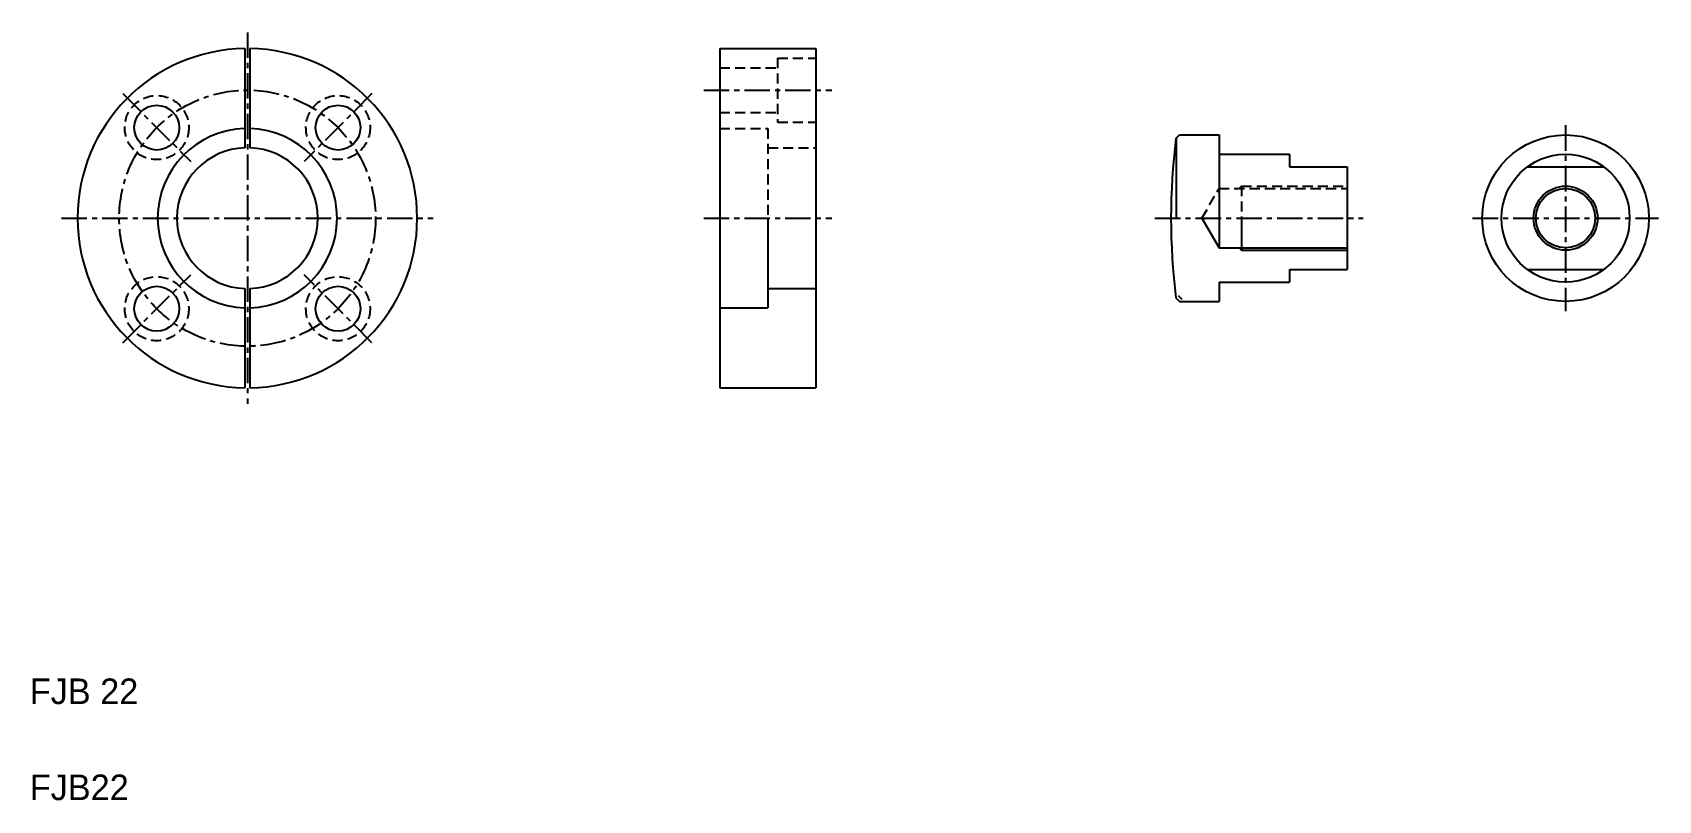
# Model space of a CAD drawing. Extents: x 21 to 528, y 20 to 260.
import ezdxf

# ---------------------------------------------------------------- set-up
doc = ezdxf.new("R2010")
doc.units = 0
doc.header["$LTSCALE"] = 0.25
doc.linetypes.add('CENTER', pattern=[50.8, 31.75, -6.35, 6.35, -6.35])
doc.linetypes.add('DASHED', pattern=[19.05, 12.7, -6.35])
doc.layers.get('0').update_dxf_attribs({"linetype": 'CONTINUOUS'})
doc.layers.add('CENTER', color=1, linetype='CENTER')

msp = doc.modelspace()

# ---------------------------------------------------------------- linework, layer by layer
for p, q in [((87.175585, 254.780407), (87.175585, 223.772926)), ((88.675585, 254.780407), (88.675585, 223.772926)), ((235.361101, 254.785714), (235.361101, 148.785714)), ((235.361101, 254.785714), (265.361101, 254.785714)), ((265.361101, 254.785714), (265.361101, 148.785714)), ((235.361101, 228.285714), (235.361101, 228.285814)), ((377.707163, 226.638697), (378.854178, 227.785714)), ((377.854178, 201.785714), (377.854178, 226.785714)), ((378.854178, 227.785714), (391.156977, 227.785714)), ((391.156977, 227.785714), (391.156977, 201.785714)), ((391.156977, 221.785714), (413.156977, 221.785714)), ((413.156977, 221.785714), (413.156977, 217.785714)), ((413.156977, 217.785714), (431.156977, 217.785714)), ((431.156977, 217.785714), (431.156977, 185.785714)), ((487.289152, 217.785714), (511.289152, 217.785714)), ((391.156977, 211.035714), (391.156977, 192.535714)), ((235.361101, 201.785714), (235.361201, 201.785714)), ((250.361101, 201.785714), (250.361101, 173.785714)), ((385.816489, 201.785714), (391.156977, 192.535715)), ((398.156977, 201.785714), (398.156977, 191.785714)), ((391.156977, 192.535714), (431.156977, 192.535714)), ((413.156977, 185.785714), (431.156977, 185.785714)), ((413.156977, 185.785714), (413.156977, 181.785714)), ((487.289152, 185.785714), (511.289152, 185.785714)), ((87.175585, 179.798502), (87.175585, 148.791021)), ((88.675585, 179.798502), (88.675585, 148.791021)), ((250.361101, 179.785714), (265.361101, 179.785714)), ((378.414271, 177.639837), (379.561286, 176.49282)), ((391.156977, 181.785714), (413.156977, 181.785714)), ((391.156977, 181.785714), (391.156977, 175.785714)), ((235.361101, 173.785714), (250.361101, 173.785714)), ((377.707163, 176.932731), (378.854178, 175.785714)), ((378.854178, 175.785714), (391.156977, 175.785714)), ((235.361101, 148.785714), (265.361101, 148.785714))]:
    msp.add_line(p, q)
at = {"color": 3, "linetype": 'DASHED'}
for p, q in [((235.361101, 248.785714), (253.361101, 248.785714)), ((253.361101, 251.785714), (253.361101, 231.785714)), ((253.361101, 251.785714), (265.361101, 251.785714)), ((235.361101, 234.785714), (253.361101, 234.785714)), ((235.361101, 229.785714), (250.361101, 229.785714)), ((250.361101, 229.785714), (250.361101, 201.785714)), ((253.361101, 231.785714), (265.361101, 231.785714)), ((250.361101, 223.785714), (265.361101, 223.785714)), ((385.816489, 201.785714), (391.156977, 211.035713)), ((391.156977, 211.035714), (431.156977, 211.035714)), ((397.406977, 211.035713), (398.156977, 211.785714)), ((398.156977, 211.785714), (431.156977, 211.785714)), ((398.156977, 211.785714), (398.156977, 201.785714))]:
    msp.add_line(p, q, dxfattribs=at)
at = {"color": 3}
for p, q in [((397.406977, 192.535715), (398.156977, 191.785714)), ((398.156977, 191.785714), (431.156977, 191.785714))]:
    msp.add_line(p, q, dxfattribs=at)
at = {"color": 3, "linetype": 'DASHED'}
for centre in [(59.641315, 230.069985), (116.209856, 230.069985), (59.641315, 173.501443), (116.209856, 173.501443)]:
    msp.add_circle(centre, 10, dxfattribs=at)
for centre, radius in [((59.641315, 230.069985), 7), ((116.209856, 230.069985), 7), ((499.289152, 201.785714), 26), ((499.289152, 201.785714), 20), ((499.289152, 201.785714), 9.25), ((59.641315, 173.501443), 7), ((116.209856, 173.501443), 7)]:
    msp.add_circle(centre, radius)
at = {"color": 3}
msp.add_circle((499.289152, 201.785714), 10, dxfattribs=at)
for centre, radius, start, end in [((87.925585, 201.785714), 53, 90.810816, 269.189184), ((87.925585, 201.785714), 53, 270.810816, 89.189184), ((87.925585, 201.785714), 28, 91.534892, 268.465108), ((87.925585, 201.785714), 28, 271.534892, 88.465108), ((87.925585, 201.785714), 22, 91.953644, 268.046356), ((87.925585, 201.785714), 22, 271.953644, 88.046356), ((576.156977, 201.785714), 200, 172.86169, 187.1383)]:
    msp.add_arc(centre, radius, start, end)
at = {"layer": 'CENTER', "color": 1, "linetype": 'CENTER'}
for p, q in [((87.925585, 259.785714), (87.925585, 143.785714)), ((49.034715, 240.676587), (70.247915, 219.463384)), ((126.816454, 240.676587), (105.603251, 219.463385)), ((230.361101, 241.785714), (270.361101, 241.785714)), ((499.289152, 230.785714), (499.289152, 172.785714)), ((29.925585, 201.785714), (145.925585, 201.785714)), ((230.361101, 201.785714), (270.361101, 201.785714)), ((371.156977, 201.785714), (436.156977, 201.785714)), ((470.289152, 201.785714), (528.289152, 201.785714)), ((49.034715, 162.894841), (70.247915, 184.108044)), ((126.816454, 162.894841), (105.603251, 184.108043))]:
    msp.add_line(p, q, dxfattribs=at)
msp.add_circle((87.925585, 201.785714), 40, dxfattribs=at)

# ---------------------------------------------------------------- texts
for s, p in [('FJB 22', (20, 50)), ('FJB22', (20, 20))]:
    msp.add_text(s, height=8).set_placement(p)

doc.saveas('drawing.dxf')
